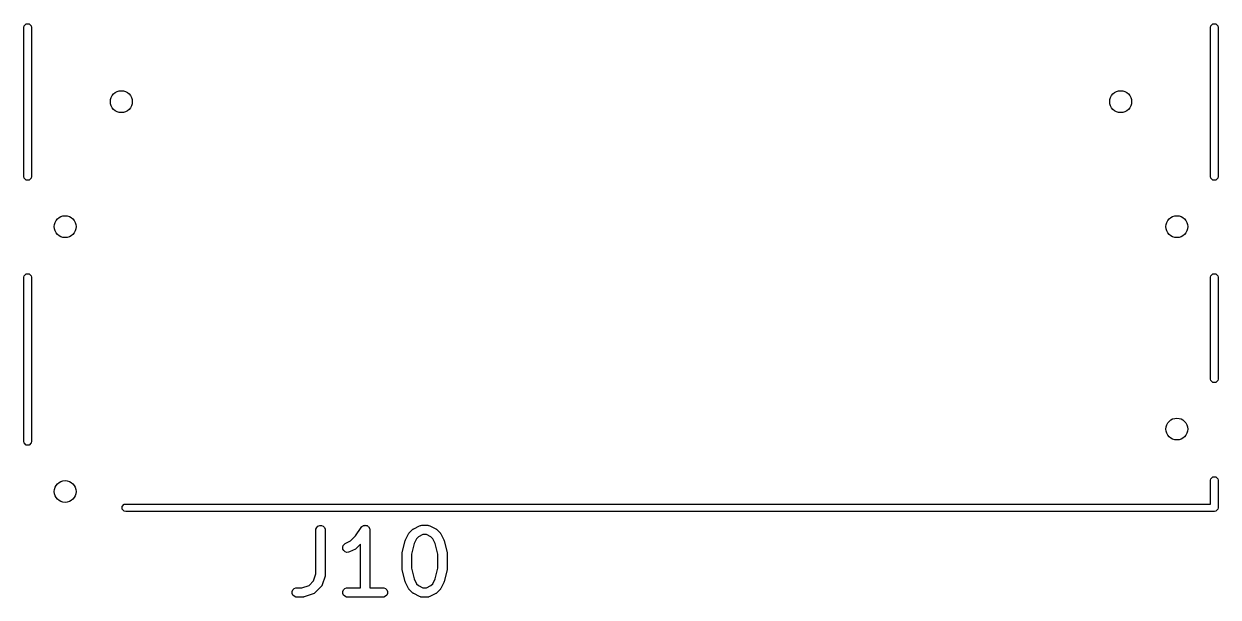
# Model space of a CAD drawing. Extents: x 2.43 to 5.06, y -5.33 to -2.63.
# Drawn here: x 4.312 to 5.065, y -4.312 to -3.951 of the extents above; entities that cross this region are included whole.
import ezdxf

# ---------------------------------------------------------------- set-up
doc = ezdxf.new("R2010")
doc.units = 0
doc.header["$MEASUREMENT"] = 0
doc.layers.add('BLACK', color=7, linetype='CONTINUOUS')

msp = doc.modelspace()

# ---------------------------------------------------------------- linework, layer by layer
at = {"layer": 'BLACK', "linetype": 'CONTINUOUS'}
for p, q in [((4.312, -3.95225), (4.31328, -3.95097)), ((4.31328, -3.95097), (4.31509, -3.95097)), ((4.31509, -3.95097), (4.31637, -3.95225)), ((5.06003, -3.95228), (5.06131, -3.95101)), ((5.06131, -3.95101), (5.06312, -3.95101)), ((5.06312, -3.95101), (5.0644, -3.95228)), ((4.31182, -3.95315), (4.312, -3.95225)), ((4.31182, -4.04724), (4.31182, -3.95315)), ((4.31637, -3.95225), (4.31655, -3.95315)), ((4.31655, -3.95315), (4.31655, -4.04724)), ((5.05985, -3.95319), (5.06003, -3.95228)), ((5.05985, -4.04724), (5.05985, -3.95319)), ((5.0644, -3.95228), (5.06458, -3.95319)), ((5.06458, -3.95319), (5.06458, -4.04724)), ((4.312, -4.04815), (4.31182, -4.04724)), ((4.31328, -4.04943), (4.312, -4.04815)), ((4.31509, -4.04943), (4.31328, -4.04943)), ((4.31637, -4.04815), (4.31509, -4.04943)), ((4.31655, -4.04724), (4.31637, -4.04815)), ((5.06003, -4.04815), (5.05985, -4.04724)), ((5.06131, -4.04943), (5.06003, -4.04815)), ((5.06312, -4.04943), (5.06131, -4.04943)), ((5.0644, -4.04815), (5.06312, -4.04943)), ((5.06458, -4.04724), (5.0644, -4.04815)), ((4.31182, -4.11063), (4.312, -4.10973)), ((4.312, -4.10973), (4.31328, -4.10845)), ((4.31328, -4.10845), (4.31509, -4.10845)), ((4.31509, -4.10845), (4.31637, -4.10973)), ((4.31637, -4.10973), (4.31655, -4.11063)), ((5.05985, -4.11063), (5.06003, -4.10973)), ((5.06003, -4.10973), (5.06131, -4.10845)), ((5.06131, -4.10845), (5.06312, -4.10845)), ((5.06312, -4.10845), (5.0644, -4.10973)), ((5.0644, -4.10973), (5.06458, -4.11063)), ((4.31182, -4.21417), (4.31182, -4.11063)), ((4.31655, -4.11063), (4.31655, -4.21417)), ((5.05985, -4.1748), (5.05985, -4.11063)), ((5.06458, -4.11063), (5.06458, -4.1748)), ((5.06003, -4.17571), (5.05985, -4.1748)), ((5.06131, -4.17699), (5.06003, -4.17571)), ((5.06312, -4.17699), (5.06131, -4.17699)), ((5.0644, -4.17571), (5.06312, -4.17699)), ((5.06458, -4.1748), (5.0644, -4.17571)), ((4.312, -4.21508), (4.31182, -4.21417)), ((4.31328, -4.21636), (4.312, -4.21508)), ((4.31637, -4.21508), (4.31509, -4.21636)), ((4.31655, -4.21417), (4.31637, -4.21508)), ((4.31509, -4.21636), (4.31328, -4.21636)), ((5.05985, -4.23858), (5.06003, -4.23768)), ((5.06003, -4.23768), (5.06131, -4.2364)), ((5.06131, -4.2364), (5.06312, -4.2364)), ((5.06312, -4.2364), (5.0644, -4.23768)), ((5.0644, -4.23768), (5.06458, -4.23858)), ((5.05985, -4.25354), (5.05985, -4.23858)), ((5.06458, -4.23858), (5.06458, -4.25591)), ((4.37381, -4.255), (4.37509, -4.25372)), ((4.37381, -4.25681), (4.37381, -4.255)), ((4.37509, -4.25809), (4.37381, -4.25681)), ((4.37509, -4.25372), (4.376, -4.25354)), ((4.376, -4.25827), (4.37509, -4.25809)), ((4.376, -4.25354), (5.05985, -4.25354)), ((5.06222, -4.25827), (4.376, -4.25827)), ((5.06312, -4.25809), (5.06222, -4.25827)), ((5.0644, -4.25681), (5.06312, -4.25809)), ((5.06458, -4.25591), (5.0644, -4.25681)), ((4.49639, -4.26823), (4.49721, -4.26742)), ((4.49721, -4.26742), (4.49827, -4.26698)), ((4.49827, -4.26698), (4.49942, -4.26698)), ((4.49942, -4.26698), (4.50049, -4.26742)), ((4.50049, -4.26742), (4.5013, -4.26823)), ((4.52452, -4.26823), (4.52488, -4.26779)), ((4.52488, -4.26779), (4.52512, -4.26763)), ((4.52512, -4.26763), (4.52533, -4.26742)), ((4.52533, -4.26742), (4.5256, -4.26731)), ((4.5256, -4.26731), (4.52584, -4.26715)), ((4.52584, -4.26715), (4.52612, -4.26709)), ((4.52612, -4.26709), (4.52639, -4.26698)), ((4.52639, -4.26698), (4.52668, -4.26698)), ((4.52668, -4.26698), (4.52697, -4.26692)), ((4.52697, -4.26692), (4.52725, -4.26698)), ((4.52725, -4.26698), (4.52755, -4.26698)), ((4.52755, -4.26698), (4.52781, -4.26709)), ((4.52781, -4.26709), (4.5281, -4.26715)), ((4.5281, -4.26715), (4.52834, -4.26731)), ((4.52834, -4.26731), (4.52861, -4.26742)), ((4.52861, -4.26742), (4.52882, -4.26762)), ((4.52882, -4.26762), (4.52906, -4.26778)), ((4.52906, -4.26778), (4.52922, -4.26803)), ((4.52922, -4.26803), (4.52943, -4.26823)), ((4.55752, -4.26911), (4.56127, -4.26723)), ((4.56127, -4.26723), (4.56181, -4.26703)), ((4.56181, -4.26703), (4.56192, -4.26702)), ((4.56192, -4.26702), (4.56201, -4.26698)), ((4.56201, -4.26698), (4.56259, -4.26692)), ((4.56259, -4.26692), (4.56634, -4.26692)), ((4.56634, -4.26692), (4.56692, -4.26698)), ((4.56692, -4.26698), (4.56701, -4.26702)), ((4.56701, -4.26702), (4.56712, -4.26703)), ((4.56712, -4.26703), (4.56766, -4.26723)), ((4.56766, -4.26723), (4.57141, -4.26911)), ((4.4959, -4.26987), (4.49595, -4.2693)), ((4.4959, -4.29752), (4.4959, -4.26987)), ((4.49595, -4.2693), (4.49639, -4.26823)), ((4.5013, -4.26823), (4.50174, -4.2693)), ((4.50174, -4.2693), (4.5018, -4.26987)), ((4.5018, -4.26987), (4.5018, -4.298)), ((4.51772, -4.27682), (4.52093, -4.27362)), ((4.52093, -4.27362), (4.52451, -4.26824)), ((4.52451, -4.26824), (4.52452, -4.26823)), ((4.52451, -4.26824), (4.52451, -4.26824)), ((4.52452, -4.26823), (4.52452, -4.26823)), ((4.52943, -4.26823), (4.52954, -4.2685)), ((4.52954, -4.2685), (4.5297, -4.26874)), ((4.5297, -4.26874), (4.52975, -4.26903)), ((4.52975, -4.26903), (4.52987, -4.2693)), ((4.52987, -4.2693), (4.52992, -4.26987)), ((4.52992, -4.26987), (4.52992, -4.26987)), ((4.52992, -4.26987), (4.52992, -4.26987)), ((4.52992, -4.26987), (4.52992, -4.26987)), ((4.52992, -4.26987), (4.52992, -4.30629)), ((4.55245, -4.27605), (4.55433, -4.2723)), ((4.55433, -4.2723), (4.55448, -4.27206)), ((4.55448, -4.27206), (4.55451, -4.27198)), ((4.55451, -4.27198), (4.55458, -4.2719)), ((4.55458, -4.2719), (4.55463, -4.27181)), ((4.55463, -4.27181), (4.55469, -4.27176)), ((4.55469, -4.27176), (4.55488, -4.27154)), ((4.55488, -4.27154), (4.55675, -4.26966)), ((4.55675, -4.26966), (4.55698, -4.26948)), ((4.55698, -4.26948), (4.55703, -4.26942)), ((4.55703, -4.26942), (4.55712, -4.26936)), ((4.55712, -4.26936), (4.5572, -4.26929)), ((4.5572, -4.26929), (4.55727, -4.26926)), ((4.55727, -4.26926), (4.55752, -4.26911)), ((4.55939, -4.27537), (4.55788, -4.2784)), ((4.56059, -4.27418), (4.55939, -4.27537)), ((4.56329, -4.27283), (4.56059, -4.27418)), ((4.56564, -4.27283), (4.56329, -4.27283)), ((4.56834, -4.27418), (4.56564, -4.27283)), ((4.56954, -4.27537), (4.56834, -4.27418)), ((4.57105, -4.2784), (4.56954, -4.27537)), ((4.57141, -4.26911), (4.57166, -4.26926)), ((4.57166, -4.26926), (4.57173, -4.26929)), ((4.57173, -4.26929), (4.57181, -4.26936)), ((4.57181, -4.26936), (4.5719, -4.26942)), ((4.5719, -4.26942), (4.57195, -4.26948)), ((4.57195, -4.26948), (4.57218, -4.26966)), ((4.57218, -4.26966), (4.57405, -4.27154)), ((4.57405, -4.27154), (4.57424, -4.27176)), ((4.57424, -4.27176), (4.5743, -4.27181)), ((4.5743, -4.27181), (4.57435, -4.2719)), ((4.57435, -4.2719), (4.57442, -4.27198)), ((4.57442, -4.27198), (4.57445, -4.27206)), ((4.57445, -4.27206), (4.57461, -4.2723)), ((4.57461, -4.2723), (4.57648, -4.27605)), ((4.51279, -4.28075), (4.51316, -4.27966)), ((4.51287, -4.2819), (4.51279, -4.28075)), ((4.51339, -4.28293), (4.51287, -4.2819)), ((4.51316, -4.27966), (4.51391, -4.27879)), ((4.51426, -4.28369), (4.51339, -4.28293)), ((4.51391, -4.27879), (4.5144, -4.27848)), ((4.5144, -4.27848), (4.51772, -4.27682)), ((4.52079, -4.28189), (4.51704, -4.28376)), ((4.52104, -4.28173), (4.52079, -4.28189)), ((4.52111, -4.2817), (4.52104, -4.28173)), ((4.52119, -4.28164), (4.52111, -4.2817)), ((4.52128, -4.28158), (4.52119, -4.28164)), ((4.52133, -4.28152), (4.52128, -4.28158)), ((4.52156, -4.28134), (4.52133, -4.28152)), ((4.52402, -4.27888), (4.52156, -4.28134)), ((4.52402, -4.30629), (4.52402, -4.27888)), ((4.55035, -4.28416), (4.55223, -4.27666)), ((4.55223, -4.27666), (4.55224, -4.27662)), ((4.55224, -4.27659), (4.55234, -4.27635)), ((4.55224, -4.27662), (4.55224, -4.27659)), ((4.55234, -4.27635), (4.55242, -4.27611)), ((4.55242, -4.27611), (4.55243, -4.2761)), ((4.55243, -4.2761), (4.55245, -4.27605)), ((4.55788, -4.2784), (4.55617, -4.28524)), ((4.57276, -4.28524), (4.57105, -4.2784)), ((4.57648, -4.27605), (4.5765, -4.2761)), ((4.5765, -4.2761), (4.57651, -4.27611)), ((4.57651, -4.27611), (4.5766, -4.27635)), ((4.5766, -4.27635), (4.57669, -4.27659)), ((4.57669, -4.27659), (4.57669, -4.27662)), ((4.57669, -4.27662), (4.5767, -4.27666)), ((4.5767, -4.27666), (4.57858, -4.28416)), ((4.51535, -4.28405), (4.51426, -4.28369)), ((4.5165, -4.28397), (4.51535, -4.28405)), ((4.51704, -4.28376), (4.5165, -4.28397)), ((4.55026, -4.28487), (4.55027, -4.28477)), ((4.55026, -4.29425), (4.55026, -4.28487)), ((4.55027, -4.28473), (4.5503, -4.28451)), ((4.55027, -4.28477), (4.55027, -4.28473)), ((4.5503, -4.28451), (4.55032, -4.2843)), ((4.55032, -4.2843), (4.55034, -4.28426)), ((4.55034, -4.28426), (4.55035, -4.28416)), ((4.55617, -4.28524), (4.55617, -4.29388)), ((4.57276, -4.29388), (4.57276, -4.28524)), ((4.57858, -4.28416), (4.57859, -4.28426)), ((4.57859, -4.28426), (4.57861, -4.2843)), ((4.57861, -4.2843), (4.57863, -4.28451)), ((4.57863, -4.28451), (4.57866, -4.28473)), ((4.57866, -4.28473), (4.57866, -4.28477)), ((4.57866, -4.28477), (4.57867, -4.28487)), ((4.57867, -4.28487), (4.57867, -4.29425)), ((4.49439, -4.30203), (4.4959, -4.29752)), ((4.5018, -4.298), (4.50177, -4.29829)), ((4.55027, -4.29435), (4.55026, -4.29425)), ((4.55027, -4.29439), (4.55027, -4.29435)), ((4.5503, -4.29461), (4.55027, -4.29439)), ((4.55032, -4.29482), (4.5503, -4.29461)), ((4.55034, -4.29486), (4.55032, -4.29482)), ((4.55035, -4.29496), (4.55034, -4.29486)), ((4.55223, -4.30246), (4.55035, -4.29496)), ((4.55617, -4.29388), (4.55788, -4.30072)), ((4.57105, -4.30072), (4.57276, -4.29388)), ((4.57858, -4.29496), (4.5767, -4.30246)), ((4.57859, -4.29486), (4.57858, -4.29496)), ((4.57861, -4.29482), (4.57859, -4.29486)), ((4.57863, -4.29461), (4.57861, -4.29482)), ((4.57866, -4.29439), (4.57863, -4.29461)), ((4.57867, -4.29425), (4.57866, -4.29435)), ((4.57866, -4.29435), (4.57866, -4.29439)), ((4.48712, -4.30629), (4.49163, -4.30479)), ((4.49163, -4.30479), (4.49439, -4.30203)), ((4.49906, -4.30571), (4.49531, -4.30946)), ((4.49943, -4.30526), (4.49906, -4.30571)), ((4.49947, -4.30516), (4.49943, -4.30526)), ((4.49954, -4.30508), (4.49947, -4.30516)), ((4.49978, -4.30455), (4.49954, -4.30508)), ((4.50165, -4.29893), (4.49978, -4.30455)), ((4.50171, -4.29864), (4.50165, -4.29893)), ((4.50174, -4.29857), (4.50171, -4.29864)), ((4.50175, -4.29847), (4.50174, -4.29857)), ((4.50178, -4.29837), (4.50175, -4.29847)), ((4.50177, -4.29829), (4.50178, -4.29837)), ((4.55224, -4.3025), (4.55223, -4.30246)), ((4.55224, -4.30253), (4.55224, -4.3025)), ((4.55234, -4.30277), (4.55224, -4.30253)), ((4.55242, -4.30301), (4.55234, -4.30277)), ((4.55243, -4.30302), (4.55242, -4.30301)), ((4.55245, -4.30307), (4.55243, -4.30302)), ((4.55433, -4.30682), (4.55245, -4.30307)), ((4.55788, -4.30072), (4.55939, -4.30375)), ((4.55939, -4.30375), (4.56059, -4.30494)), ((4.56059, -4.30494), (4.56329, -4.30629)), ((4.56564, -4.30629), (4.56834, -4.30494)), ((4.56834, -4.30494), (4.56954, -4.30375)), ((4.56954, -4.30375), (4.57105, -4.30072)), ((4.57648, -4.30307), (4.57461, -4.30682)), ((4.5765, -4.30302), (4.57648, -4.30307)), ((4.57651, -4.30301), (4.5765, -4.30302)), ((4.5766, -4.30277), (4.57651, -4.30301)), ((4.57669, -4.30253), (4.5766, -4.30277)), ((4.5767, -4.30246), (4.57669, -4.3025)), ((4.57669, -4.3025), (4.57669, -4.30253)), ((4.48095, -4.30867), (4.4814, -4.3076)), ((4.48095, -4.30982), (4.48095, -4.30867)), ((4.4814, -4.31089), (4.48095, -4.30982)), ((4.4814, -4.3076), (4.48221, -4.30679)), ((4.48221, -4.3117), (4.4814, -4.31089)), ((4.48221, -4.30679), (4.48327, -4.30635)), ((4.48327, -4.31214), (4.48221, -4.3117)), ((4.48327, -4.30635), (4.48385, -4.30629)), ((4.48385, -4.3122), (4.48327, -4.31214)), ((4.48385, -4.30629), (4.48712, -4.30629)), ((4.4876, -4.3122), (4.48385, -4.3122)), ((4.48789, -4.31217), (4.4876, -4.3122)), ((4.48797, -4.31217), (4.48789, -4.31217)), ((4.48807, -4.31215), (4.48797, -4.31217)), ((4.48818, -4.31214), (4.48807, -4.31215)), ((4.48825, -4.31211), (4.48818, -4.31214)), ((4.48853, -4.31205), (4.48825, -4.31211)), ((4.49416, -4.31017), (4.48853, -4.31205)), ((4.49469, -4.30994), (4.49416, -4.31017)), ((4.49477, -4.30987), (4.49469, -4.30994)), ((4.49486, -4.30983), (4.49477, -4.30987)), ((4.49531, -4.30946), (4.49486, -4.30983)), ((4.51283, -4.30867), (4.51327, -4.3076)), ((4.51283, -4.30982), (4.51283, -4.30867)), ((4.51327, -4.31089), (4.51283, -4.30982)), ((4.51327, -4.3076), (4.51408, -4.30679)), ((4.51408, -4.3117), (4.51327, -4.31089)), ((4.51408, -4.30679), (4.51515, -4.30635)), ((4.51515, -4.31214), (4.51408, -4.3117)), ((4.51515, -4.30635), (4.51572, -4.30629)), ((4.51572, -4.3122), (4.51515, -4.31214)), ((4.51572, -4.30629), (4.52402, -4.30629)), ((4.53822, -4.3122), (4.51572, -4.3122)), ((4.52992, -4.30629), (4.53822, -4.30629)), ((4.53822, -4.30629), (4.53879, -4.30635)), ((4.53879, -4.31214), (4.53822, -4.3122)), ((4.53879, -4.30635), (4.53986, -4.30679)), ((4.53986, -4.3117), (4.53879, -4.31214)), ((4.53986, -4.30679), (4.54067, -4.3076)), ((4.54067, -4.31089), (4.53986, -4.3117)), ((4.54067, -4.3076), (4.54111, -4.30867)), ((4.54111, -4.30982), (4.54067, -4.31089)), ((4.54111, -4.30867), (4.54111, -4.30982)), ((4.55448, -4.30706), (4.55433, -4.30682)), ((4.55451, -4.30714), (4.55448, -4.30706)), ((4.55458, -4.30722), (4.55451, -4.30714)), ((4.55463, -4.30731), (4.55458, -4.30722)), ((4.55469, -4.30736), (4.55463, -4.30731)), ((4.55488, -4.30758), (4.55469, -4.30736)), ((4.55675, -4.30946), (4.55488, -4.30758)), ((4.55698, -4.30964), (4.55675, -4.30946)), ((4.55703, -4.3097), (4.55698, -4.30964)), ((4.55712, -4.30976), (4.55703, -4.3097)), ((4.5572, -4.30983), (4.55712, -4.30976)), ((4.55727, -4.30985), (4.5572, -4.30983)), ((4.55752, -4.31001), (4.55727, -4.30985)), ((4.56127, -4.31189), (4.55752, -4.31001)), ((4.56181, -4.31209), (4.56127, -4.31189)), ((4.56192, -4.3121), (4.56181, -4.31209)), ((4.56201, -4.31214), (4.56192, -4.3121)), ((4.56259, -4.3122), (4.56201, -4.31214)), ((4.56634, -4.3122), (4.56259, -4.3122)), ((4.56329, -4.30629), (4.56564, -4.30629)), ((4.56692, -4.31214), (4.56634, -4.3122)), ((4.56701, -4.3121), (4.56692, -4.31214)), ((4.56712, -4.31209), (4.56701, -4.3121)), ((4.56766, -4.31189), (4.56712, -4.31209)), ((4.57141, -4.31001), (4.56766, -4.31189)), ((4.57166, -4.30985), (4.57141, -4.31001)), ((4.57173, -4.30983), (4.57166, -4.30985)), ((4.57181, -4.30976), (4.57173, -4.30983)), ((4.5719, -4.3097), (4.57181, -4.30976)), ((4.57195, -4.30964), (4.5719, -4.3097)), ((4.57218, -4.30946), (4.57195, -4.30964)), ((4.57405, -4.30758), (4.57218, -4.30946)), ((4.57424, -4.30736), (4.57405, -4.30758)), ((4.5743, -4.30731), (4.57424, -4.30736)), ((4.57435, -4.30722), (4.5743, -4.30731)), ((4.57442, -4.30714), (4.57435, -4.30722)), ((4.57445, -4.30706), (4.57442, -4.30714)), ((4.57461, -4.30682), (4.57445, -4.30706))]:
    msp.add_line(p, q, dxfattribs=at)
at = {"layer": 'BLACK'}
for centre in [(4.37324, -4), (5.00316, -4), (4.33781, -4.07874), (5.03859, -4.07874), (5.03859, -4.2063), (4.33781, -4.24567)]:
    msp.add_circle(centre, 0.00689, dxfattribs=at)

doc.saveas('drawing.dxf')
